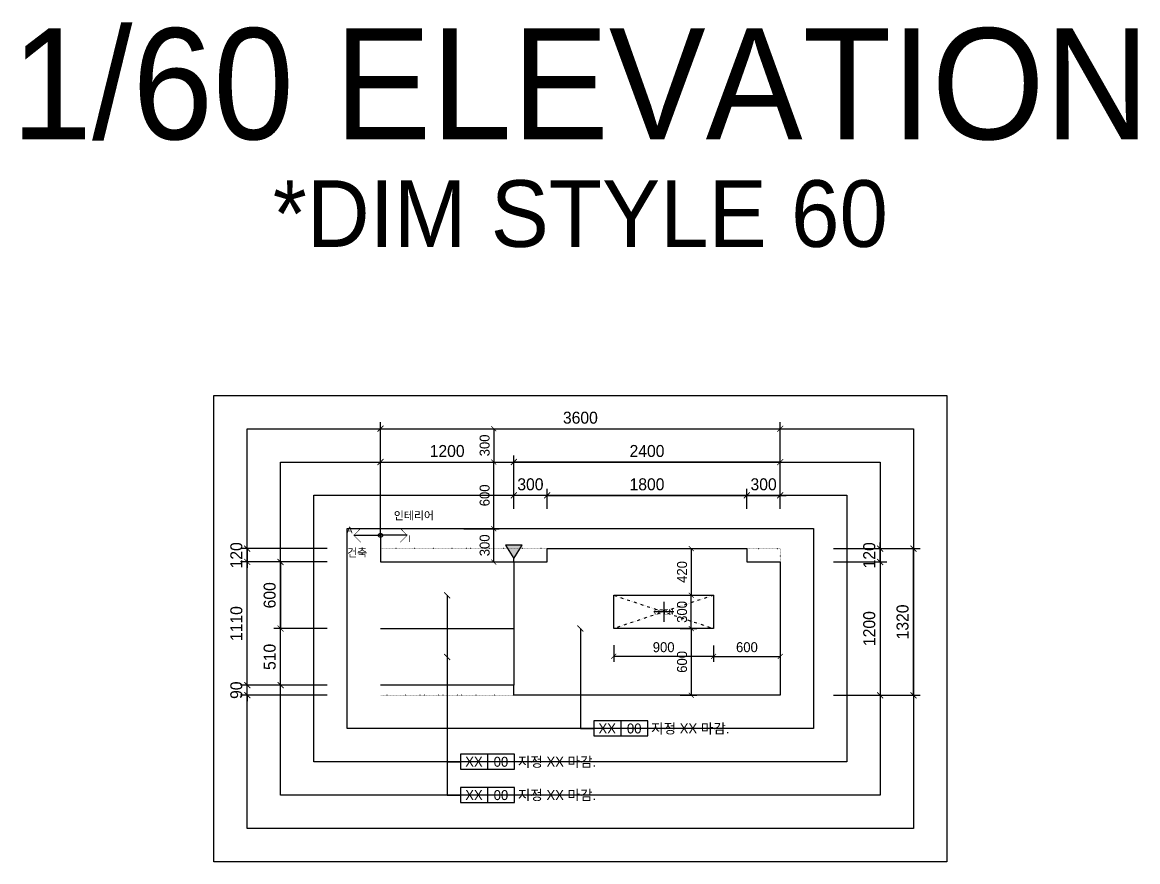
# Model space of a CAD drawing. Header units: millimetres. Extents: x -551172 to 232469, y -3435 to 261611.
# Drawn here: x -435823 to -425778, y 24726 to 32287 of the extents above; entities that cross this region are included whole.
import ezdxf
from ezdxf.enums import TextEntityAlignment as Align

# ---------------------------------------------------------------- set-up
doc = ezdxf.new("R2010")
doc.units = ezdxf.units.MM
doc.header["$LTSCALE"] = 10
doc.header["$PDMODE"] = 3
doc.linetypes.add('DIVIDE', pattern=[31.75, 12.7, -6.35, 0, -6.35, 0, -6.35])
doc.linetypes.add('DOT', pattern=[6.35, 0, -6.35])
doc.layers.get('DEFPOINTS').update_dxf_attribs({"color": 248})
for name, color, linetype in [('E-DIM(IN)', 14, 'Continuous'), ('E-DIM(OUT)', 1, 'Continuous'), ('E-DOOR', 6, 'Continuous'), ('E-OPEN', 1, 'DIVIDE'), ('E-SYM', 7, 'Continuous'), ('E-TEXT', 3, 'Continuous'), ('E-WALL1', 2, 'Continuous'), ('E-WALL2', 3, 'Continuous'), ('F-SYM', 7, 'Continuous')]:
    doc.layers.add(name, color=color, linetype=linetype)
doc.styles.add('YOURNAME', font='HY울릉도M.TTF')
doc.dimstyles.new('YOURNAME-50', dxfattribs={"dimscale": 50, "dimtxt": 1.8, "dimasz": 0.9, "dimexe": 1, "dimexo": 3, "dimgap": 0.7, "dimtad": 1, "dimdec": 0, "dimzin": 0, "dimdsep": 46, "dimtxsty": 'YOURNAME', "dimblk": 'ARCHTICK', "dimcen": 0, "dimclrd": 1, "dimclre": 1, "dimclrt": 7, "dimadec": 0, "dimazin": 0, "dimtfac": 1, "dimtdec": 0, "dimtix": 1, "dimtmove": 2, "dimatfit": 3, "dimldrblk": 'ARCHTICK', "dimfxl": 1, "dimtolj": 1, "dimtzin": 0, "dimarcsym": 0})
doc.dimstyles.new('YOURNAME-60', dxfattribs={"dimscale": 60, "dimtxt": 1.8, "dimasz": 0.9, "dimexe": 1, "dimexo": 3, "dimgap": 0.7, "dimtad": 1, "dimdec": 0, "dimzin": 0, "dimdsep": 46, "dimtxsty": 'YOURNAME', "dimblk": 'ARCHTICK', "dimcen": 0, "dimclrd": 1, "dimclre": 1, "dimclrt": 7, "dimadec": 0, "dimazin": 0, "dimtfac": 1, "dimtdec": 0, "dimtix": 1, "dimtmove": 2, "dimatfit": 3, "dimldrblk": 'ARCHTICK', "dimfxl": 1, "dimtolj": 1, "dimtzin": 0, "dimarcsym": 0})

# ---------------------------------------------------------------- blocks, each defined once
blk = doc.blocks.new('_ArchTick')
at = {"color": 0, "linetype": 'ByBlock', "const_width": 0.15}
blk.add_lwpolyline([(-0.5, -0.5), (0.5, 0.5)], dxfattribs=at)
blk = doc.blocks.new('*D64')
at = {"layer": 'DEFPOINTS', "color": 0, "transparency": 16777216}
for p in [(-432897, 27426), (-433497, 26826), (-432897, 26826)]:
    blk.add_point(p, dxfattribs=at)
at = {"layer": 'E-DIM(OUT)', "lineweight": -2, "transparency": 16777216}
for p, q in [((-433077, 27426), (-433557, 27426)), ((-433497, 27426), (-433497, 26826)), ((-433077, 26826), (-433557, 26826))]:
    blk.add_line(p, q, dxfattribs=at)
at = {"layer": 'E-DIM(OUT)', "lineweight": -2, "transparency": 16777216, "xscale": 54, "yscale": 54, "zscale": 54}
for p, rotation in [((-433497, 27426), 90), ((-433497, 26826), 270)]:
    blk.add_blockref('_ArchTick', p, dxfattribs=dict(at, rotation=rotation))
at = {"layer": 'E-DIM(OUT)', "color": 7, "transparency": 16777216, "insert": (-433595, 27126), "char_height": 108, "attachment_point": 5, "rotation": 90, "style": 'YOURNAME'}
blk.add_mtext('\\A1;600', dxfattribs=at)
blk = doc.blocks.new('*D80')
at = {"layer": 'DEFPOINTS', "color": 0, "transparency": 16777216}
for p in [(-431997, 27726), (-431577, 27726), (-431997, 27426)]:
    blk.add_point(p, dxfattribs=at)
at = {"layer": 'E-DIM(IN)', "lineweight": -2, "transparency": 16777216}
for p, q in [((-431847, 27726), (-431527, 27726)), ((-431577, 27426), (-431577, 27726)), ((-431847, 27426), (-431527, 27426))]:
    blk.add_line(p, q, dxfattribs=at)
at = {"layer": 'E-DIM(IN)', "lineweight": -2, "transparency": 16777216, "xscale": 45, "yscale": 45, "zscale": 45}
for p, rotation in [((-431577, 27726), 90), ((-431577, 27426), 270)]:
    blk.add_blockref('_ArchTick', p, dxfattribs=dict(at, rotation=rotation))
at = {"layer": 'E-DIM(IN)', "color": 7, "transparency": 16777216, "insert": (-431659, 27576), "char_height": 90, "attachment_point": 5, "rotation": 90, "style": 'YOURNAME'}
blk.add_mtext('\\A1;300', dxfattribs=at)
blk = doc.blocks.new('*D89')
at = {"layer": 'DEFPOINTS', "color": 0, "transparency": 16777216}
for p in [(-428997, 28626), (-432597, 27726), (-428997, 27726)]:
    blk.add_point(p, dxfattribs=at)
at = {"layer": 'E-DIM(OUT)', "lineweight": -2, "transparency": 16777216}
for p, q in [((-432597, 27906), (-432597, 28686)), ((-428997, 27906), (-428997, 28686)), ((-432597, 28626), (-428997, 28626))]:
    blk.add_line(p, q, dxfattribs=at)
at = {"layer": 'E-DIM(OUT)', "lineweight": -2, "transparency": 16777216, "xscale": 54, "yscale": 54, "zscale": 54, "rotation": 180}
blk.add_blockref('_ArchTick', (-432597, 28626), dxfattribs=at)
at = {"layer": 'E-DIM(OUT)', "lineweight": -2, "transparency": 16777216, "xscale": 54, "yscale": 54, "zscale": 54}
blk.add_blockref('_ArchTick', (-428997, 28626), dxfattribs=at)
at = {"layer": 'E-DIM(OUT)', "color": 7, "transparency": 16777216, "insert": (-430797, 28725), "char_height": 108, "attachment_point": 5, "style": 'YOURNAME'}
blk.add_mtext('\\A1;3600', dxfattribs=at)
blk = doc.blocks.new('*D90')
at = {"layer": 'DEFPOINTS', "color": 0, "transparency": 16777216}
for p in [(-431397, 28326), (-432597, 27726), (-431397, 27726)]:
    blk.add_point(p, dxfattribs=at)
at = {"layer": 'E-DIM(OUT)', "lineweight": -2, "transparency": 16777216}
for p, q in [((-432597, 27906), (-432597, 28386)), ((-431397, 27906), (-431397, 28386)), ((-432597, 28326), (-431397, 28326))]:
    blk.add_line(p, q, dxfattribs=at)
at = {"layer": 'E-DIM(OUT)', "lineweight": -2, "transparency": 16777216, "xscale": 54, "yscale": 54, "zscale": 54, "rotation": 180}
blk.add_blockref('_ArchTick', (-432597, 28326), dxfattribs=at)
at = {"layer": 'E-DIM(OUT)', "lineweight": -2, "transparency": 16777216, "xscale": 54, "yscale": 54, "zscale": 54}
blk.add_blockref('_ArchTick', (-431397, 28326), dxfattribs=at)
at = {"layer": 'E-DIM(OUT)', "color": 7, "transparency": 16777216, "insert": (-431997, 28425), "char_height": 108, "attachment_point": 5, "style": 'YOURNAME'}
blk.add_mtext('\\A1;1200', dxfattribs=at)
blk = doc.blocks.new('*D91')
at = {"layer": 'DEFPOINTS', "color": 0, "transparency": 16777216}
for p in [(-431397, 28326), (-431397, 27726), (-428997, 27726)]:
    blk.add_point(p, dxfattribs=at)
at = {"layer": 'E-DIM(OUT)', "lineweight": -2, "transparency": 16777216}
for p, q in [((-431397, 27906), (-431397, 28386)), ((-428997, 27906), (-428997, 28386)), ((-428997, 28326), (-431397, 28326))]:
    blk.add_line(p, q, dxfattribs=at)
at = {"layer": 'E-DIM(OUT)', "lineweight": -2, "transparency": 16777216, "xscale": 54, "yscale": 54, "zscale": 54, "rotation": 180}
blk.add_blockref('_ArchTick', (-431397, 28326), dxfattribs=at)
at = {"layer": 'E-DIM(OUT)', "lineweight": -2, "transparency": 16777216, "xscale": 54, "yscale": 54, "zscale": 54}
blk.add_blockref('_ArchTick', (-428997, 28326), dxfattribs=at)
at = {"layer": 'E-DIM(OUT)', "color": 7, "transparency": 16777216, "insert": (-430197, 28425), "char_height": 108, "attachment_point": 5, "style": 'YOURNAME'}
blk.add_mtext('\\A1;2400', dxfattribs=at)
blk = doc.blocks.new('*D92')
at = {"layer": 'DEFPOINTS', "color": 0, "transparency": 16777216}
for p in [(-433797, 27426), (-432897, 27426), (-432897, 26316)]:
    blk.add_point(p, dxfattribs=at)
at = {"layer": 'E-DIM(OUT)', "lineweight": -2, "transparency": 16777216}
for p, q in [((-433077, 27426), (-433857, 27426)), ((-433797, 26316), (-433797, 27426)), ((-433077, 26316), (-433857, 26316))]:
    blk.add_line(p, q, dxfattribs=at)
at = {"layer": 'E-DIM(OUT)', "lineweight": -2, "transparency": 16777216, "xscale": 54, "yscale": 54, "zscale": 54}
for p, rotation in [((-433797, 27426), 90), ((-433797, 26316), 270)]:
    blk.add_blockref('_ArchTick', p, dxfattribs=dict(at, rotation=rotation))
at = {"layer": 'E-DIM(OUT)', "color": 7, "transparency": 16777216, "insert": (-433895, 26871), "char_height": 108, "attachment_point": 5, "rotation": 90, "style": 'YOURNAME'}
blk.add_mtext('\\A1;1110', dxfattribs=at)
blk = doc.blocks.new('*D93')
at = {"layer": 'DEFPOINTS', "color": 0, "transparency": 16777216}
for p in [(-433497, 26826), (-432897, 26826), (-432897, 26316)]:
    blk.add_point(p, dxfattribs=at)
at = {"layer": 'E-DIM(OUT)', "lineweight": -2, "transparency": 16777216}
for p, q in [((-433077, 26826), (-433557, 26826)), ((-433497, 26316), (-433497, 26826)), ((-433077, 26316), (-433557, 26316))]:
    blk.add_line(p, q, dxfattribs=at)
at = {"layer": 'E-DIM(OUT)', "lineweight": -2, "transparency": 16777216, "xscale": 54, "yscale": 54, "zscale": 54}
for p, rotation in [((-433497, 26826), 90), ((-433497, 26316), 270)]:
    blk.add_blockref('_ArchTick', p, dxfattribs=dict(at, rotation=rotation))
at = {"layer": 'E-DIM(OUT)', "color": 7, "transparency": 16777216, "insert": (-433595, 26571), "char_height": 108, "attachment_point": 5, "rotation": 90, "style": 'YOURNAME'}
blk.add_mtext('\\A1;510', dxfattribs=at)
blk = doc.blocks.new('*D94')
at = {"layer": 'DEFPOINTS', "color": 0, "transparency": 16777216}
for p in [(-431997, 28626), (-431997, 28326), (-431577, 28326)]:
    blk.add_point(p, dxfattribs=at)
at = {"layer": 'E-DIM(IN)', "lineweight": -2, "transparency": 16777216}
for p, q in [((-431847, 28626), (-431527, 28626)), ((-431577, 28626), (-431577, 28326)), ((-431847, 28326), (-431527, 28326))]:
    blk.add_line(p, q, dxfattribs=at)
at = {"layer": 'E-DIM(IN)', "lineweight": -2, "transparency": 16777216, "xscale": 45, "yscale": 45, "zscale": 45}
for p, rotation in [((-431577, 28626), 90), ((-431577, 28326), 270)]:
    blk.add_blockref('_ArchTick', p, dxfattribs=dict(at, rotation=rotation))
at = {"layer": 'E-DIM(IN)', "color": 7, "transparency": 16777216, "insert": (-431659, 28476), "char_height": 90, "attachment_point": 5, "rotation": 90, "style": 'YOURNAME'}
blk.add_mtext('\\A1;300', dxfattribs=at)
blk = doc.blocks.new('*D95')
at = {"layer": 'DEFPOINTS', "color": 0, "transparency": 16777216}
for p in [(-431997, 28326), (-431577, 28326), (-431997, 27726)]:
    blk.add_point(p, dxfattribs=at)
at = {"layer": 'E-DIM(IN)', "lineweight": -2, "transparency": 16777216}
for p, q in [((-431847, 28326), (-431527, 28326)), ((-431577, 27726), (-431577, 28326)), ((-431847, 27726), (-431527, 27726))]:
    blk.add_line(p, q, dxfattribs=at)
at = {"layer": 'E-DIM(IN)', "lineweight": -2, "transparency": 16777216, "xscale": 45, "yscale": 45, "zscale": 45}
for p, rotation in [((-431577, 28326), 90), ((-431577, 27726), 270)]:
    blk.add_blockref('_ArchTick', p, dxfattribs=dict(at, rotation=rotation))
at = {"layer": 'E-DIM(IN)', "color": 7, "transparency": 16777216, "insert": (-431659, 28026), "char_height": 90, "attachment_point": 5, "rotation": 90, "style": 'YOURNAME'}
blk.add_mtext('\\A1;600', dxfattribs=at)
blk = doc.blocks.new('E-SYM-FINISH')
at = {"layer": 'E-SYM', "color": 1}
blk.add_line((64253, 78860), (64253, 78635), dxfattribs=at)
blk.add_lwpolyline([(64658, 78635), (64658, 78860), (63848, 78860), (63848, 78635)], close=True, dxfattribs=at)
at = {"layer": 'E-SYM', "color": 3, "style": 'YOURNAME'}
for tag, p in [('WH?', (64050, 78747)), ('NO?', (64455, 78747))]:
    blk.add_attdef(tag, text='', height=150, dxfattribs=at).set_placement(p, align=Align.MIDDLE_CENTER)
at = {"layer": 'E-TEXT', "style": 'YOURNAME'}
blk.add_attdef('부위', text='', height=150, dxfattribs=at).set_placement((64718, 78747), align=Align.MIDDLE_LEFT)
blk = doc.blocks.new('*D112')
at = {"layer": 'DEFPOINTS', "color": 0, "transparency": 16777216}
for p in [(-428997, 28026), (-429297, 27726), (-428997, 27726)]:
    blk.add_point(p, dxfattribs=at)
at = {"layer": 'E-DIM(OUT)', "lineweight": -2, "transparency": 16777216}
for p, q in [((-429297, 27906), (-429297, 28086)), ((-428997, 27906), (-428997, 28086)), ((-429297, 28026), (-429351, 28026)), ((-429297, 28026), (-428997, 28026)), ((-428997, 28026), (-428943, 28026))]:
    blk.add_line(p, q, dxfattribs=at)
at = {"layer": 'E-DIM(OUT)', "lineweight": -2, "transparency": 16777216, "xscale": 54, "yscale": 54, "zscale": 54}
blk.add_blockref('_ArchTick', (-429297, 28026), dxfattribs=at)
at = {"layer": 'E-DIM(OUT)', "lineweight": -2, "transparency": 16777216, "xscale": 54, "yscale": 54, "zscale": 54, "rotation": 180}
blk.add_blockref('_ArchTick', (-428997, 28026), dxfattribs=at)
at = {"layer": 'E-DIM(OUT)', "color": 7, "transparency": 16777216, "insert": (-429147, 28125), "char_height": 108, "attachment_point": 5, "style": 'YOURNAME'}
blk.add_mtext('\\A1;300', dxfattribs=at)
blk = doc.blocks.new('*D113')
at = {"layer": 'DEFPOINTS', "color": 0, "transparency": 16777216}
for p in [(-429297, 28026), (-431097, 27726), (-429297, 27726)]:
    blk.add_point(p, dxfattribs=at)
at = {"layer": 'E-DIM(OUT)', "lineweight": -2, "transparency": 16777216}
for p, q in [((-431097, 27906), (-431097, 28086)), ((-429297, 27906), (-429297, 28086)), ((-431097, 28026), (-429297, 28026))]:
    blk.add_line(p, q, dxfattribs=at)
at = {"layer": 'E-DIM(OUT)', "lineweight": -2, "transparency": 16777216, "xscale": 54, "yscale": 54, "zscale": 54, "rotation": 180}
blk.add_blockref('_ArchTick', (-431097, 28026), dxfattribs=at)
at = {"layer": 'E-DIM(OUT)', "lineweight": -2, "transparency": 16777216, "xscale": 54, "yscale": 54, "zscale": 54}
blk.add_blockref('_ArchTick', (-429297, 28026), dxfattribs=at)
at = {"layer": 'E-DIM(OUT)', "color": 7, "transparency": 16777216, "insert": (-430197, 28125), "char_height": 108, "attachment_point": 5, "style": 'YOURNAME'}
blk.add_mtext('\\A1;1800', dxfattribs=at)
blk = doc.blocks.new('*D114')
at = {"layer": 'DEFPOINTS', "color": 0, "transparency": 16777216}
for p in [(-428697, 27426), (-428697, 26226), (-428097, 26226)]:
    blk.add_point(p, dxfattribs=at)
at = {"layer": 'E-DIM(OUT)', "lineweight": -2, "transparency": 16777216}
for p, q in [((-428517, 27426), (-428037, 27426)), ((-428097, 27426), (-428097, 26226)), ((-428517, 26226), (-428037, 26226))]:
    blk.add_line(p, q, dxfattribs=at)
at = {"layer": 'E-DIM(OUT)', "lineweight": -2, "transparency": 16777216, "xscale": 54, "yscale": 54, "zscale": 54}
for p, rotation in [((-428097, 27426), 90), ((-428097, 26226), 270)]:
    blk.add_blockref('_ArchTick', p, dxfattribs=dict(at, rotation=rotation))
at = {"layer": 'E-DIM(OUT)', "color": 7, "transparency": 16777216, "insert": (-428195, 26826), "char_height": 108, "attachment_point": 5, "rotation": 90, "style": 'YOURNAME'}
blk.add_mtext('\\A1;1200', dxfattribs=at)
blk = doc.blocks.new('*D115')
at = {"layer": 'DEFPOINTS', "color": 0, "transparency": 16777216}
for p in [(-428697, 27546), (-427797, 27546), (-428697, 26226)]:
    blk.add_point(p, dxfattribs=at)
at = {"layer": 'E-DIM(OUT)', "lineweight": -2, "transparency": 16777216}
for p, q in [((-428517, 27546), (-427737, 27546)), ((-427797, 26226), (-427797, 27546)), ((-428517, 26226), (-427737, 26226))]:
    blk.add_line(p, q, dxfattribs=at)
at = {"layer": 'E-DIM(OUT)', "lineweight": -2, "transparency": 16777216, "xscale": 54, "yscale": 54, "zscale": 54}
for p, rotation in [((-427797, 27546), 90), ((-427797, 26226), 270)]:
    blk.add_blockref('_ArchTick', p, dxfattribs=dict(at, rotation=rotation))
at = {"layer": 'E-DIM(OUT)', "color": 7, "transparency": 16777216, "insert": (-427895, 26886), "char_height": 108, "attachment_point": 5, "rotation": 90, "style": 'YOURNAME'}
blk.add_mtext('\\A1;1320', dxfattribs=at)
blk = doc.blocks.new('*D116')
at = {"layer": 'DEFPOINTS', "color": 0, "transparency": 16777216}
for p in [(-430047, 26826), (-430049, 26226), (-429799, 26226)]:
    blk.add_point(p, dxfattribs=at)
at = {"layer": 'E-DIM(IN)', "lineweight": -2, "transparency": 16777216}
for p, q in [((-429897, 26826), (-429749, 26826)), ((-429799, 26826), (-429799, 26226)), ((-429899, 26226), (-429749, 26226))]:
    blk.add_line(p, q, dxfattribs=at)
at = {"layer": 'E-DIM(IN)', "lineweight": -2, "transparency": 16777216, "xscale": 45, "yscale": 45, "zscale": 45}
for p, rotation in [((-429799, 26826), 90), ((-429799, 26226), 270)]:
    blk.add_blockref('_ArchTick', p, dxfattribs=dict(at, rotation=rotation))
at = {"layer": 'E-DIM(IN)', "color": 7, "transparency": 16777216, "insert": (-429881, 26526), "char_height": 90, "attachment_point": 5, "rotation": 90, "style": 'YOURNAME'}
blk.add_mtext('\\A1;600', dxfattribs=at)
blk = doc.blocks.new('*D117')
at = {"layer": 'DEFPOINTS', "color": 0, "transparency": 16777216}
for p in [(-430047, 27546), (-430049, 27126), (-429799, 27126)]:
    blk.add_point(p, dxfattribs=at)
at = {"layer": 'E-DIM(IN)', "lineweight": -2, "transparency": 16777216}
for p, q in [((-429897, 27546), (-429749, 27546)), ((-429799, 27546), (-429799, 27126)), ((-429899, 27126), (-429749, 27126))]:
    blk.add_line(p, q, dxfattribs=at)
at = {"layer": 'E-DIM(IN)', "lineweight": -2, "transparency": 16777216, "xscale": 45, "yscale": 45, "zscale": 45}
for p, rotation in [((-429799, 27546), 90), ((-429799, 27126), 270)]:
    blk.add_blockref('_ArchTick', p, dxfattribs=dict(at, rotation=rotation))
at = {"layer": 'E-DIM(IN)', "color": 7, "transparency": 16777216, "insert": (-429881, 27336), "char_height": 90, "attachment_point": 5, "rotation": 90, "style": 'YOURNAME'}
blk.add_mtext('\\A1;420', dxfattribs=at)
blk = doc.blocks.new('E-SYM-OPEN')
at = {"layer": 'DEFPOINTS', "color": 156}
for p, q in [((77717, 69247), (77717, 68947)), ((77867, 69097), (77567, 69097))]:
    blk.add_line(p, q, dxfattribs=at)
at = {"layer": 'E-DOOR', "color": 7, "style": 'YOURNAME'}
blk.add_attdef('OPNAME', text='', height=70, dxfattribs=at).set_placement((77717, 69097), align=Align.MIDDLE_CENTER)
blk = doc.blocks.new('*D145')
at = {"layer": 'DEFPOINTS', "color": 0, "transparency": 16777216}
for p in [(-432897, 27546), (-433797, 27426), (-432897, 27426)]:
    blk.add_point(p, dxfattribs=at)
at = {"layer": 'E-DIM(OUT)', "lineweight": -2, "transparency": 16777216}
for p, q in [((-433077, 27546), (-433857, 27546)), ((-433797, 27546), (-433797, 27600)), ((-433797, 27546), (-433797, 27426)), ((-433077, 27426), (-433857, 27426)), ((-433797, 27426), (-433797, 27372))]:
    blk.add_line(p, q, dxfattribs=at)
at = {"layer": 'E-DIM(OUT)', "lineweight": -2, "transparency": 16777216, "xscale": 54, "yscale": 54, "zscale": 54}
for p, rotation in [((-433797, 27546), 270), ((-433797, 27426), 90)]:
    blk.add_blockref('_ArchTick', p, dxfattribs=dict(at, rotation=rotation))
at = {"layer": 'E-DIM(OUT)', "color": 7, "transparency": 16777216, "insert": (-433895, 27486), "char_height": 108, "attachment_point": 5, "rotation": 90, "style": 'YOURNAME'}
blk.add_mtext('\\A1;120', dxfattribs=at)
blk = doc.blocks.new('*D130')
at = {"layer": 'DEFPOINTS', "color": 0, "transparency": 16777216}
for p in [(-431397, 28026), (-431397, 27726), (-431097, 27726)]:
    blk.add_point(p, dxfattribs=at)
at = {"layer": 'E-DIM(OUT)', "lineweight": -2, "transparency": 16777216}
for p, q in [((-431397, 27906), (-431397, 28086)), ((-431097, 27906), (-431097, 28086)), ((-431397, 28026), (-431451, 28026)), ((-431097, 28026), (-431397, 28026)), ((-431097, 28026), (-431043, 28026))]:
    blk.add_line(p, q, dxfattribs=at)
at = {"layer": 'E-DIM(OUT)', "lineweight": -2, "transparency": 16777216, "xscale": 54, "yscale": 54, "zscale": 54}
blk.add_blockref('_ArchTick', (-431397, 28026), dxfattribs=at)
at = {"layer": 'E-DIM(OUT)', "lineweight": -2, "transparency": 16777216, "xscale": 54, "yscale": 54, "zscale": 54, "rotation": 180}
blk.add_blockref('_ArchTick', (-431097, 28026), dxfattribs=at)
at = {"layer": 'E-DIM(OUT)', "color": 7, "transparency": 16777216, "insert": (-431247, 28125), "char_height": 108, "attachment_point": 5, "style": 'YOURNAME'}
blk.add_mtext('\\A1;300', dxfattribs=at)
blk = doc.blocks.new('*D131')
at = {"layer": 'DEFPOINTS', "color": 0, "transparency": 16777216}
for p in [(-428697, 27546), (-428097, 27546), (-428697, 27426)]:
    blk.add_point(p, dxfattribs=at)
at = {"layer": 'E-DIM(OUT)', "lineweight": -2, "transparency": 16777216}
for p, q in [((-428517, 27546), (-428037, 27546)), ((-428097, 27546), (-428097, 27600)), ((-428097, 27426), (-428097, 27546)), ((-428517, 27426), (-428037, 27426)), ((-428097, 27426), (-428097, 27372))]:
    blk.add_line(p, q, dxfattribs=at)
at = {"layer": 'E-DIM(OUT)', "lineweight": -2, "transparency": 16777216, "xscale": 54, "yscale": 54, "zscale": 54}
for p, rotation in [((-428097, 27546), 270), ((-428097, 27426), 90)]:
    blk.add_blockref('_ArchTick', p, dxfattribs=dict(at, rotation=rotation))
at = {"layer": 'E-DIM(OUT)', "color": 7, "transparency": 16777216, "insert": (-428195, 27486), "char_height": 108, "attachment_point": 5, "rotation": 90, "style": 'YOURNAME'}
blk.add_mtext('\\A1;120', dxfattribs=at)
blk = doc.blocks.new('*D132')
at = {"layer": 'DEFPOINTS', "color": 0, "transparency": 16777216}
for p in [(-429597, 26825), (-428997, 26826), (-428997, 26576)]:
    blk.add_point(p, dxfattribs=at)
at = {"layer": 'E-DIM(IN)', "lineweight": -2, "transparency": 16777216}
for p, q in [((-429597, 26675), (-429597, 26526)), ((-428997, 26676), (-428997, 26526)), ((-429597, 26576), (-428997, 26576))]:
    blk.add_line(p, q, dxfattribs=at)
at = {"layer": 'E-DIM(IN)', "lineweight": -2, "transparency": 16777216, "xscale": 45, "yscale": 45, "zscale": 45, "rotation": 180}
blk.add_blockref('_ArchTick', (-429597, 26576), dxfattribs=at)
at = {"layer": 'E-DIM(IN)', "lineweight": -2, "transparency": 16777216, "xscale": 45, "yscale": 45, "zscale": 45}
blk.add_blockref('_ArchTick', (-428997, 26576), dxfattribs=at)
at = {"layer": 'E-DIM(IN)', "color": 7, "transparency": 16777216, "insert": (-429297, 26658), "char_height": 90, "attachment_point": 5, "style": 'YOURNAME'}
blk.add_mtext('\\A1;600', dxfattribs=at)
blk = doc.blocks.new('*D133')
at = {"layer": 'DEFPOINTS', "color": 0, "transparency": 16777216}
for p in [(-430497, 26826), (-429597, 26825), (-430497, 26576)]:
    blk.add_point(p, dxfattribs=at)
at = {"layer": 'E-DIM(IN)', "lineweight": -2, "transparency": 16777216}
for p, q in [((-430497, 26676), (-430497, 26526)), ((-429597, 26675), (-429597, 26526)), ((-429597, 26576), (-430497, 26576))]:
    blk.add_line(p, q, dxfattribs=at)
at = {"layer": 'E-DIM(IN)', "lineweight": -2, "transparency": 16777216, "xscale": 45, "yscale": 45, "zscale": 45, "rotation": 180}
blk.add_blockref('_ArchTick', (-430497, 26576), dxfattribs=at)
at = {"layer": 'E-DIM(IN)', "lineweight": -2, "transparency": 16777216, "xscale": 45, "yscale": 45, "zscale": 45}
blk.add_blockref('_ArchTick', (-429597, 26576), dxfattribs=at)
at = {"layer": 'E-DIM(IN)', "color": 7, "transparency": 16777216, "insert": (-430047, 26658), "char_height": 90, "attachment_point": 5, "style": 'YOURNAME'}
blk.add_mtext('\\A1;900', dxfattribs=at)
blk = doc.blocks.new('*D134')
at = {"layer": 'DEFPOINTS', "color": 0, "transparency": 16777216}
for p in [(-430047, 27126), (-429799, 27126), (-430047, 26826)]:
    blk.add_point(p, dxfattribs=at)
at = {"layer": 'E-DIM(IN)', "lineweight": -2, "transparency": 16777216}
for p, q in [((-429897, 27126), (-429749, 27126)), ((-429799, 26826), (-429799, 27126)), ((-429897, 26826), (-429749, 26826))]:
    blk.add_line(p, q, dxfattribs=at)
at = {"layer": 'E-DIM(IN)', "lineweight": -2, "transparency": 16777216, "xscale": 45, "yscale": 45, "zscale": 45}
for p, rotation in [((-429799, 27126), 90), ((-429799, 26826), 270)]:
    blk.add_blockref('_ArchTick', p, dxfattribs=dict(at, rotation=rotation))
at = {"layer": 'E-DIM(IN)', "color": 7, "transparency": 16777216, "insert": (-429881, 26976), "char_height": 90, "attachment_point": 5, "rotation": 90, "style": 'YOURNAME'}
blk.add_mtext('\\A1;300', dxfattribs=at)
blk = doc.blocks.new('E-SYM ANGLE')
at = {"layer": 'E-SYM'}
h = blk.add_hatch(color=1, dxfattribs=at)
h.dxf.hatch_style = 1
h.paths.add_polyline_path([(-114161, -31654), (-114286, -31654), (-114411, -31654), (-114286, -31854)])
at = {"layer": 'DEFPOINTS', "color": 156}
blk.add_line((-114286, -31904), (-114286, -31854), dxfattribs=at)
at = {"layer": 'E-SYM', "color": 1}
blk.add_lwpolyline([(-114161, -31654), (-114286, -31654), (-114411, -31654), (-114286, -31854)], close=True, dxfattribs=at)
blk = doc.blocks.new('E-SYM-분야구분')
at = {"layer": 'F-SYM', "color": 5}
for points in [[(69680, 91518), (70080, 91518), (70080, 91918)], [(70480, 91518), (70080, 91518), (70080, 91118)]]:
    blk.add_lwpolyline(points, dxfattribs=at)
at = {"layer": 'F-SYM', "color": 5, "const_width": 10}
for points in [[(69786, 91625), (69680, 91518), (69786, 91412)], [(70374, 91625), (70480, 91518), (70374, 91412)]]:
    blk.add_lwpolyline(points, dxfattribs=at)
at = {"layer": 'F-SYM', "color": 5}
blk.add_circle((70080, 91518), 30, dxfattribs=at)
at = {"layer": 'F-SYM', "color": 7, "style": 'YOURNAME'}
blk.add_attdef('인테리어', text='', height=120, dxfattribs=at).set_placement((70280, 91718), align=Align.BOTTOM_LEFT)
blk.add_attdef('A', text='', height=100, dxfattribs=at).set_placement((69660, 91518), align=Align.BOTTOM_RIGHT)
blk.add_attdef('I', text='', height=100, dxfattribs=at).set_placement((70500, 91518), align=Align.TOP_LEFT)
blk.add_attdef('건축', text='', height=120, dxfattribs=at).set_placement((69880, 91318), align=Align.TOP_RIGHT)
blk = doc.blocks.new('*D166')
at = {"layer": 'DEFPOINTS', "color": 0, "transparency": 16777216}
for p in [(-433797, 26316), (-432897, 26316), (-432897, 26226)]:
    blk.add_point(p, dxfattribs=at)
at = {"layer": 'E-DIM(OUT)', "lineweight": -2, "transparency": 16777216}
for p, q in [((-433797, 26316), (-433797, 26370)), ((-433077, 26316), (-433857, 26316)), ((-433077, 26226), (-433857, 26226)), ((-433797, 26226), (-433797, 26316)), ((-433797, 26226), (-433797, 26172))]:
    blk.add_line(p, q, dxfattribs=at)
at = {"layer": 'E-DIM(OUT)', "lineweight": -2, "transparency": 16777216, "xscale": 54, "yscale": 54, "zscale": 54}
for p, rotation in [((-433797, 26316), 270), ((-433797, 26226), 90)]:
    blk.add_blockref('_ArchTick', p, dxfattribs=dict(at, rotation=rotation))
at = {"layer": 'E-DIM(OUT)', "color": 7, "transparency": 16777216, "insert": (-433895, 26271), "char_height": 108, "attachment_point": 5, "rotation": 90, "style": 'YOURNAME'}
blk.add_mtext('\\A1;90', dxfattribs=at)

msp = doc.modelspace()

# ---------------------------------------------------------------- linework, layer by layer
at = {"layer": 'DEFPOINTS'}
for points in [[(-434096.9, 28926.4), (-427496.9, 28926.4), (-427496.9, 24726.4), (-434096.9, 24726.4)], [(-433796.9, 28626.4), (-427796.9, 28626.4), (-427796.9, 25026.4), (-433796.9, 25026.4)], [(-433496.9, 28326.4), (-428096.9, 28326.4), (-428096.9, 25326.4), (-433496.9, 25326.4)], [(-433196.9, 28026.4), (-428396.9, 28026.4), (-428396.9, 25626.4), (-433196.9, 25626.4)], [(-432896.9, 27726.4), (-428696.9, 27726.4), (-428696.9, 25926.4), (-432896.9, 25926.4)]]:
    msp.add_lwpolyline(points, close=True, dxfattribs=at)
at = {"layer": 'DEFPOINTS', "color": 1, "linetype": 'DOT', "ltscale": 0.06}
for points in [[(-431096.9, 27546.4), (-432596.9, 27546.4), (-432596.9, 27426.4)], [(-429296.9, 27546.4), (-428996.9, 27546.4), (-428996.9, 27426.4)], [(-431396.9, 26226.4), (-432596.9, 26226.4)]]:
    msp.add_lwpolyline(points, dxfattribs=at)
at = {"layer": 'E-OPEN', "ltscale": 0.2}
for p, q in [((-429596.9, 27126.4), (-430496.9, 26826.4)), ((-430496.9, 27126.4), (-429596.9, 26826.4))]:
    msp.add_line(p, q, dxfattribs=at)
at = {"layer": 'E-WALL1'}
msp.add_lwpolyline([(-432596.9, 27426.4), (-431096.9, 27426.4), (-431096.9, 27546.4), (-429296.9, 27546.4), (-429296.9, 27426.4), (-428996.9, 27426.4), (-428996.9, 26226.4), (-431396.9, 26226.4), (-431396.9, 26316.4), (-432596.9, 26316.4)], dxfattribs=at)
at = {"layer": 'E-WALL2'}
for p, q in [((-431396.9, 27426.4), (-431396.9, 26316.4)), ((-432596.9, 26826.4), (-431396.9, 26826.4))]:
    msp.add_line(p, q, dxfattribs=at)
msp.add_lwpolyline([(-430496.9, 27126.4), (-429596.9, 27126.4), (-429596.9, 26826.4), (-430496.9, 26826.4)], close=True, dxfattribs=at)

# ---------------------------------------------------------------- block references
at = {"layer": 'E-DIM(OUT)'}
ref = msp.add_blockref('E-SYM-OPEN', (-476676.9, -14481.6), dxfattribs=dict(at, xscale=0.6, yscale=0.6, zscale=0.6))
ref.add_attrib('OPNAME', 'OPEN', dxfattribs={"layer": 'E-DOOR', "color": 7, "height": 45, "style": 'YOURNAME'}).set_placement((-430046.9, 26976.4), align=Align.MIDDLE_CENTER)
at = {"layer": 'E-SYM', "xscale": 0.6, "yscale": 0.6, "zscale": 0.6}
msp.add_blockref('E-SYM-분야구분', (-474645.2, -27244.7), dxfattribs=at).add_auto_attribs({'건축': '건축', '인테리어': '인테리어', 'A': 'A', 'I': 'I'})
msp.add_blockref('E-SYM ANGLE', (-362825.2, 46568.8), dxfattribs=at)
at = {"layer": 'E-SYM'}
ref = msp.add_blockref('E-SYM-FINISH', (-468985.7, -21322.1), dxfattribs=dict(at, xscale=0.6, yscale=0.6, zscale=0.6))
ref.add_attrib('WH?', 'XX', dxfattribs={"color": 3, "height": 90, "style": 'YOURNAME'}).set_placement((-430555.4, 25926.4), align=Align.MIDDLE_CENTER)
ref.add_attrib('NO?', '00', dxfattribs={"color": 3, "height": 90, "style": 'YOURNAME'}).set_placement((-430312.4, 25926.4), align=Align.MIDDLE_CENTER)
ref.add_attrib('부위', '지정 XX 마감.', dxfattribs={"layer": 'E-TEXT', "height": 90, "style": 'YOURNAME'}).set_placement((-430160.9, 25926.4), align=Align.MIDDLE_LEFT)
ref = msp.add_blockref('E-SYM-FINISH', (-470185.7, -21622.1), dxfattribs=dict(at, xscale=0.6, yscale=0.6, zscale=0.6))
ref.add_attrib('WH?', 'XX', dxfattribs={"color": 3, "height": 90, "style": 'YOURNAME'}).set_placement((-431755.4, 25626.4), align=Align.MIDDLE_CENTER)
ref.add_attrib('NO?', '00', dxfattribs={"color": 3, "height": 90, "style": 'YOURNAME'}).set_placement((-431512.4, 25626.4), align=Align.MIDDLE_CENTER)
ref.add_attrib('부위', '지정 XX 마감.', dxfattribs={"layer": 'E-TEXT', "height": 90, "style": 'YOURNAME'}).set_placement((-431360.9, 25626.4), align=Align.MIDDLE_LEFT)
ref = msp.add_blockref('E-SYM-FINISH', (-470185.7, -21922.1), dxfattribs=dict(at, xscale=0.6, yscale=0.6, zscale=0.6))
ref.add_attrib('WH?', 'XX', dxfattribs={"color": 3, "height": 90, "style": 'YOURNAME'}).set_placement((-431755.4, 25326.4), align=Align.MIDDLE_CENTER)
ref.add_attrib('NO?', '00', dxfattribs={"color": 3, "height": 90, "style": 'YOURNAME'}).set_placement((-431512.4, 25326.4), align=Align.MIDDLE_CENTER)
ref.add_attrib('부위', '지정 XX 마감.', dxfattribs={"layer": 'E-TEXT', "height": 90, "style": 'YOURNAME'}).set_placement((-431360.9, 25326.4), align=Align.MIDDLE_LEFT)

# ---------------------------------------------------------------- texts
at = {"color": 2, "style": 'YOURNAME'}
msp.add_text('1/60 ELEVATION', height=1000, dxfattribs=at).set_placement((-430796.9, 31733.8), align=Align.MIDDLE_CENTER)
at = {"color": 6, "style": 'YOURNAME'}
msp.add_text('*DIM STYLE 60', height=600, dxfattribs=at).set_placement((-430796.9, 30564.2), align=Align.MIDDLE_CENTER)

# ---------------------------------------------------------------- dimensions: what is measured, and where the dimension line sits
at = {"layer": 'E-DIM(IN)'}
for base, p1, p2, angle, override, picture, middle in [((-431576.9, 28326.4), (-431996.9, 28626.4), (-431996.9, 28326.4), 270, {"dimclrd": 256, "dimclre": 256}, '*D94', (-431658.9, 28476.4)), ((-431576.9, 28326.4), (-431996.9, 27726.4), (-431996.9, 28326.4), 90, {"dimclrd": 256, "dimclre": 256}, '*D95', (-431658.8, 28026.4)), ((-431576.9, 27726.4), (-431996.9, 27426.4), (-431996.9, 27726.4), 90, {"dimclrd": 256, "dimclre": 256}, '*D80', (-431658.9, 27576.4)), ((-429798.7, 27126.4), (-430046.9, 27546.4), (-430048.7, 27126.4), 270, {"dimclrd": 256, "dimclre": 256}, '*D117', (-429880.6, 27336.4)), ((-429798.7, 27126.4), (-430046.9, 26826.4), (-430046.9, 27126.4), 90, {"dimtxsty": 'YOURNAME', "dimclrd": 256, "dimclre": 256}, '*D134', (-429880.8, 26976.4)), ((-430496.9, 26576.4), (-429596.9, 26824.6), (-430496.9, 26826.4), 180, {"dimclrd": 256, "dimclre": 256}, '*D133', (-430046.9, 26658.4)), ((-429798.7, 26226.4), (-430046.9, 26826.4), (-430048.7, 26226.4), 270, {"dimclrd": 256, "dimclre": 256}, '*D116', (-429880.6, 26526.4))]:
    dim = msp.add_linear_dim(base=base, p1=p1, p2=p2, angle=angle, dimstyle='YOURNAME-50', override=override, dxfattribs=at)
    dim.commit()
    dim.dimension.update_dxf_attribs({"geometry": picture, "text_midpoint": middle})
dim = msp.add_linear_dim(base=(-428996.9, 26576.4), p1=(-429596.9, 26824.6), p2=(-428996.9, 26826.4), dimstyle='YOURNAME-50', override={"dimclrd": 256, "dimclre": 256}, dxfattribs=at)
dim.commit()
dim.dimension.update_dxf_attribs({"geometry": '*D132', "text_midpoint": (-429296.9, 26658.3)})
at = {"layer": 'E-DIM(OUT)'}
for base, p1, p2, picture, middle in [((-428996.9, 28626.4), (-432596.9, 27726.4), (-428996.9, 27726.4), '*D89', (-430796.9, 28724.8)), ((-431396.9, 28326.4), (-432596.9, 27726.4), (-431396.9, 27726.4), '*D90', (-431996.9, 28424.7)), ((-429296.9, 28026.4), (-431096.9, 27726.4), (-429296.9, 27726.4), '*D113', (-430196.9, 28124.7)), ((-428996.9, 28026.4), (-429296.9, 27726.4), (-428996.9, 27726.4), '*D112', (-429146.9, 28124.8))]:
    dim = msp.add_linear_dim(base=base, p1=p1, p2=p2, dimstyle='YOURNAME-60', override={"dimtxsty": 'YOURNAME', "dimclrd": 256, "dimclre": 256}, dxfattribs=at)
    dim.commit()
    dim.dimension.update_dxf_attribs({"geometry": picture, "text_midpoint": middle})
for base, p1, p2, angle, picture, middle in [((-431396.9, 28326.4), (-428996.9, 27726.4), (-431396.9, 27726.4), 180, '*D91', (-430196.9, 28424.7)), ((-431396.9, 28026.4), (-431096.9, 27726.4), (-431396.9, 27726.4), 180, '*D130', (-431246.9, 28124.8)), ((-433796.9, 27426.4), (-432896.9, 27546.4), (-432896.9, 27426.4), 270, '*D145', (-433895.2, 27486.4)), ((-428096.9, 27546.4), (-428696.9, 27426.4), (-428696.9, 27546.4), 90, '*D131', (-428195.2, 27486.4)), ((-427796.9, 27546.4), (-428696.9, 26226.4), (-428696.9, 27546.4), 90, '*D115', (-427895.3, 26886.4)), ((-433796.9, 27426.4), (-432896.9, 26316.4), (-432896.9, 27426.4), 90, '*D92', (-433895.2, 26871.4)), ((-433496.9, 26826.4), (-432896.9, 27426.4), (-432896.9, 26826.4), 270, '*D64', (-433595.2, 27126.4)), ((-428096.9, 26226.4), (-428696.9, 27426.4), (-428696.9, 26226.4), 270, '*D114', (-428195.2, 26826.4)), ((-433496.9, 26826.4), (-432896.9, 26316.4), (-432896.9, 26826.4), 90, '*D93', (-433595.3, 26571.4)), ((-433796.9, 26316.4), (-432896.9, 26226.4), (-432896.9, 26316.4), 270, '*D166', (-433895.3, 26271.4))]:
    dim = msp.add_linear_dim(base=base, p1=p1, p2=p2, angle=angle, dimstyle='YOURNAME-60', override={"dimtxsty": 'YOURNAME', "dimclrd": 256, "dimclre": 256}, dxfattribs=at)
    dim.commit()
    dim.dimension.update_dxf_attribs({"geometry": picture, "text_midpoint": middle})

# ---------------------------------------------------------------- leaders
at = {"layer": 'E-SYM'}
for points in [[(-431996.9, 27126.4), (-431996.9, 25626.4), (-431876.9, 25626.4)], [(-430796.9, 26826.4), (-430796.9, 25926.4), (-430676.9, 25926.4)], [(-431996.9, 26571.4), (-431996.9, 25326.4), (-431876.9, 25326.4)]]:
    msp.add_leader(points, dimstyle='YOURNAME-60', override={"dimtxsty": 'YOURNAME'}, dxfattribs=at)

doc.saveas('drawing.dxf')
